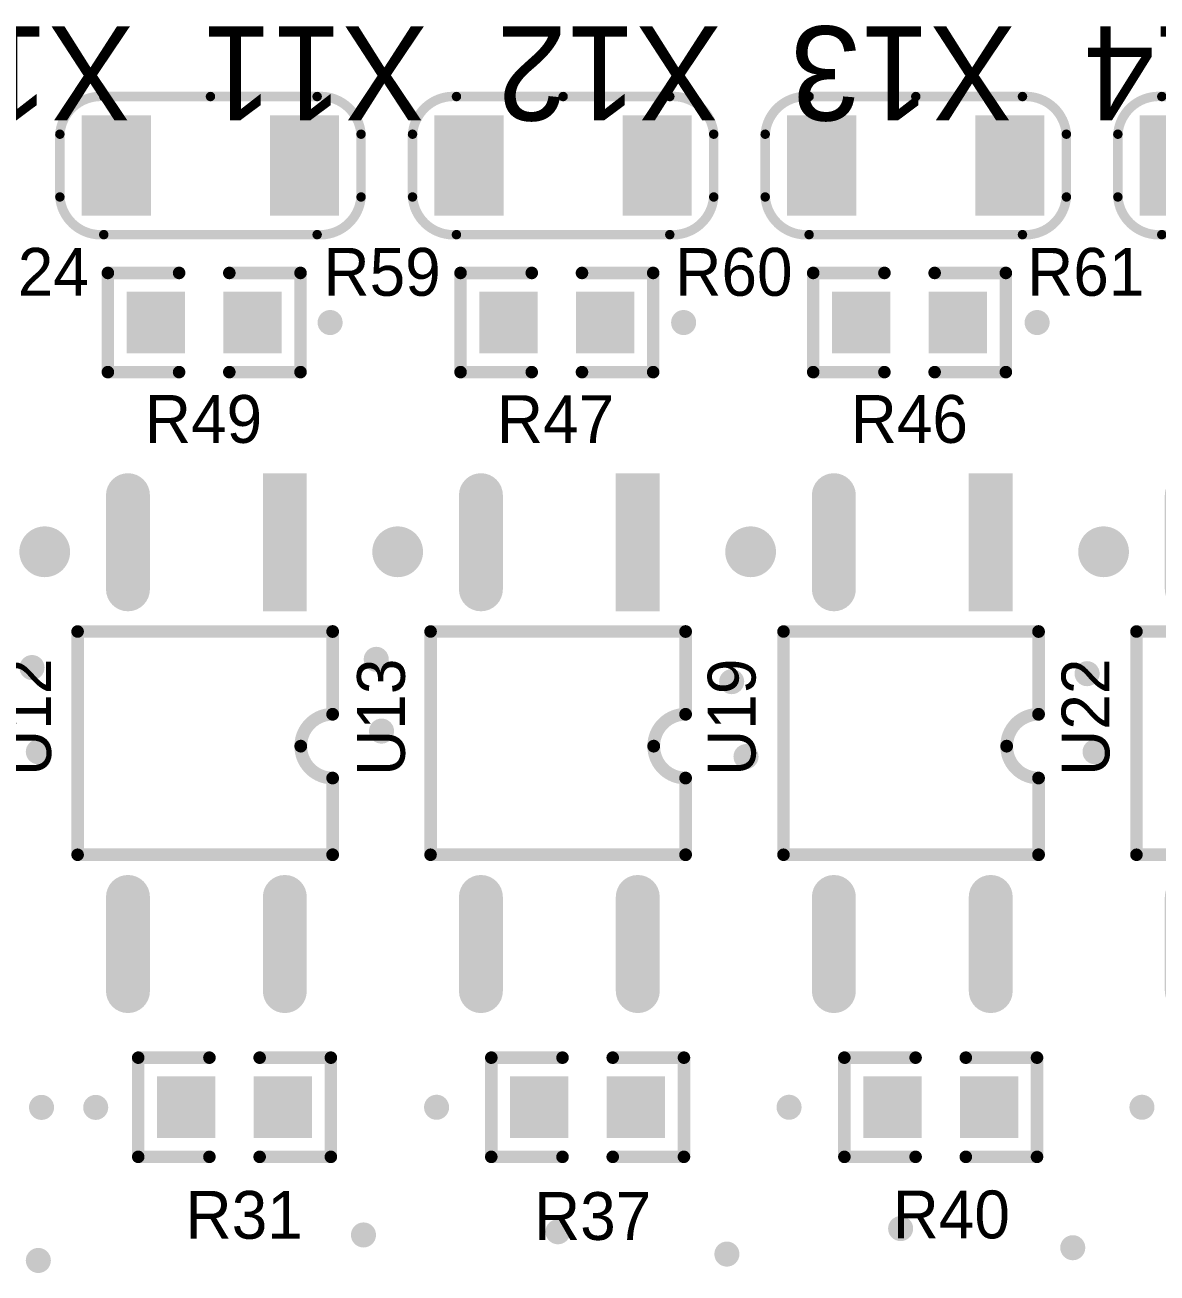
# Model space of a CAD drawing. Header units: millimetres. Extents: x -0.01 to 7.72, y -0.26 to 4.6.
# Drawn here: x 2.067 to 2.777, y 3.104 to 3.887 of the extents above; entities that cross this region are included whole.
import ezdxf

# ---------------------------------------------------------------- set-up
doc = ezdxf.new("R2010")
doc.units = ezdxf.units.MM
doc.header["$MEASUREMENT"] = 0
for name, color, linetype in [('TopOverlay', 2, 'Continuous'), ('TopPaste', 8, 'Continuous'), ('ViaHoleLayer', 16, 'Continuous')]:
    doc.layers.add(name, color=color, linetype=linetype)

# ---------------------------------------------------------------- blocks, each defined once
blk = doc.blocks.new('LC_0603_R_132')
at = {"layer": 'TopPaste'}
for points in [[(-0.04862, 0.01929), (-0.01201, 0.01929), (-0.01201, -0.01929), (-0.04862, -0.01929)], [(0.01201, 0.01929), (0.04862, 0.01929), (0.04862, -0.01929), (0.01201, -0.01929)]]:
    blk.add_hatch(color=8, dxfattribs=at).paths.add_polyline_path(points)
at = {"layer": 'TopOverlay', "const_width": 0.00787}
for points in [[(-0.06043, -0.0311), (-0.06043, 0.0311)], [(-0.06043, 0.0311), (-0.01575, 0.0311)], [(0.01575, 0.0311), (0.06043, 0.0311)], [(0.06043, -0.0311), (0.06043, 0.0311)], [(-0.06043, -0.0311), (-0.01575, -0.0311)], [(0.01575, -0.0311), (0.06043, -0.0311)]]:
    blk.add_lwpolyline(points, dxfattribs=at)
at = {"layer": 'TopOverlay', "const_width": 0.00394}
for points in [[(-0.0624, 0.0311, 1), (-0.05846, 0.0311, 1)], [(-0.0624, 0.0311, 1), (-0.05846, 0.0311, 1)], [(-0.01772, 0.0311, 1), (-0.01378, 0.0311, 1)], [(0.01378, 0.0311, 1), (0.01772, 0.0311, 1)], [(0.05846, 0.0311, 1), (0.0624, 0.0311, 1)], [(0.05846, 0.0311, 1), (0.0624, 0.0311, 1)], [(-0.0624, -0.0311, 1), (-0.05846, -0.0311, 1)], [(-0.0624, -0.0311, 1), (-0.05846, -0.0311, 1)], [(-0.01772, -0.0311, 1), (-0.01378, -0.0311, 1)], [(0.01378, -0.0311, 1), (0.01772, -0.0311, 1)], [(0.05846, -0.0311, 1), (0.0624, -0.0311, 1)], [(0.05846, -0.0311, 1), (0.0624, -0.0311, 1)]]:
    blk.add_lwpolyline(points, format="xyb", close=True, dxfattribs=at)
blk = doc.blocks.new('LC_0603_R_138')
at = {"layer": 'TopPaste'}
for points in [[(-0.04862, 0.01929), (-0.01201, 0.01929), (-0.01201, -0.01929), (-0.04862, -0.01929)], [(0.01201, 0.01929), (0.04862, 0.01929), (0.04862, -0.01929), (0.01201, -0.01929)]]:
    blk.add_hatch(color=8, dxfattribs=at).paths.add_polyline_path(points)
at = {"layer": 'TopOverlay', "const_width": 0.00787}
for points in [[(-0.06043, -0.0311), (-0.06043, 0.0311)], [(-0.06043, 0.0311), (-0.01575, 0.0311)], [(0.01575, 0.0311), (0.06043, 0.0311)], [(0.06043, -0.0311), (0.06043, 0.0311)], [(-0.06043, -0.0311), (-0.01575, -0.0311)], [(0.01575, -0.0311), (0.06043, -0.0311)]]:
    blk.add_lwpolyline(points, dxfattribs=at)
at = {"layer": 'TopOverlay', "const_width": 0.00394}
for points in [[(-0.0624, 0.0311, 1), (-0.05846, 0.0311, 1)], [(-0.0624, 0.0311, 1), (-0.05846, 0.0311, 1)], [(-0.01772, 0.0311, 1), (-0.01378, 0.0311, 1)], [(0.01378, 0.0311, 1), (0.01772, 0.0311, 1)], [(0.05846, 0.0311, 1), (0.0624, 0.0311, 1)], [(0.05846, 0.0311, 1), (0.0624, 0.0311, 1)], [(-0.0624, -0.0311, 1), (-0.05846, -0.0311, 1)], [(-0.0624, -0.0311, 1), (-0.05846, -0.0311, 1)], [(-0.01772, -0.0311, 1), (-0.01378, -0.0311, 1)], [(0.01378, -0.0311, 1), (0.01772, -0.0311, 1)], [(0.05846, -0.0311, 1), (0.0624, -0.0311, 1)], [(0.05846, -0.0311, 1), (0.0624, -0.0311, 1)]]:
    blk.add_lwpolyline(points, format="xyb", close=True, dxfattribs=at)
blk = doc.blocks.new('LC_0603_R_141')
at = {"layer": 'TopPaste'}
for points in [[(-0.04862, 0.01929), (-0.01201, 0.01929), (-0.01201, -0.01929), (-0.04862, -0.01929)], [(0.01201, 0.01929), (0.04862, 0.01929), (0.04862, -0.01929), (0.01201, -0.01929)]]:
    blk.add_hatch(color=8, dxfattribs=at).paths.add_polyline_path(points)
at = {"layer": 'TopOverlay', "const_width": 0.00787}
for points in [[(-0.06043, -0.0311), (-0.06043, 0.0311)], [(-0.06043, 0.0311), (-0.01575, 0.0311)], [(0.01575, 0.0311), (0.06043, 0.0311)], [(0.06043, -0.0311), (0.06043, 0.0311)], [(-0.06043, -0.0311), (-0.01575, -0.0311)], [(0.01575, -0.0311), (0.06043, -0.0311)]]:
    blk.add_lwpolyline(points, dxfattribs=at)
at = {"layer": 'TopOverlay', "const_width": 0.00394}
for points in [[(-0.0624, 0.0311, 1), (-0.05846, 0.0311, 1)], [(-0.0624, 0.0311, 1), (-0.05846, 0.0311, 1)], [(-0.01772, 0.0311, 1), (-0.01378, 0.0311, 1)], [(0.01378, 0.0311, 1), (0.01772, 0.0311, 1)], [(0.05846, 0.0311, 1), (0.0624, 0.0311, 1)], [(0.05846, 0.0311, 1), (0.0624, 0.0311, 1)], [(-0.0624, -0.0311, 1), (-0.05846, -0.0311, 1)], [(-0.0624, -0.0311, 1), (-0.05846, -0.0311, 1)], [(-0.01772, -0.0311, 1), (-0.01378, -0.0311, 1)], [(0.01378, -0.0311, 1), (0.01772, -0.0311, 1)], [(0.05846, -0.0311, 1), (0.0624, -0.0311, 1)], [(0.05846, -0.0311, 1), (0.0624, -0.0311, 1)]]:
    blk.add_lwpolyline(points, format="xyb", close=True, dxfattribs=at)
blk = doc.blocks.new('LC_0603_R_147')
at = {"layer": 'TopPaste'}
for points in [[(-0.04862, 0.01929), (-0.01201, 0.01929), (-0.01201, -0.01929), (-0.04862, -0.01929)], [(0.01201, 0.01929), (0.04862, 0.01929), (0.04862, -0.01929), (0.01201, -0.01929)]]:
    blk.add_hatch(color=8, dxfattribs=at).paths.add_polyline_path(points)
at = {"layer": 'TopOverlay', "const_width": 0.00787}
for points in [[(-0.06043, -0.0311), (-0.06043, 0.0311)], [(-0.06043, 0.0311), (-0.01575, 0.0311)], [(0.01575, 0.0311), (0.06043, 0.0311)], [(0.06043, -0.0311), (0.06043, 0.0311)], [(-0.06043, -0.0311), (-0.01575, -0.0311)], [(0.01575, -0.0311), (0.06043, -0.0311)]]:
    blk.add_lwpolyline(points, dxfattribs=at)
at = {"layer": 'TopOverlay', "const_width": 0.00394}
for points in [[(-0.0624, 0.0311, 1), (-0.05846, 0.0311, 1)], [(-0.0624, 0.0311, 1), (-0.05846, 0.0311, 1)], [(-0.01772, 0.0311, 1), (-0.01378, 0.0311, 1)], [(0.01378, 0.0311, 1), (0.01772, 0.0311, 1)], [(0.05846, 0.0311, 1), (0.0624, 0.0311, 1)], [(0.05846, 0.0311, 1), (0.0624, 0.0311, 1)], [(-0.0624, -0.0311, 1), (-0.05846, -0.0311, 1)], [(-0.0624, -0.0311, 1), (-0.05846, -0.0311, 1)], [(-0.01772, -0.0311, 1), (-0.01378, -0.0311, 1)], [(0.01378, -0.0311, 1), (0.01772, -0.0311, 1)], [(0.05846, -0.0311, 1), (0.0624, -0.0311, 1)], [(0.05846, -0.0311, 1), (0.0624, -0.0311, 1)]]:
    blk.add_lwpolyline(points, format="xyb", close=True, dxfattribs=at)
blk = doc.blocks.new('LC_0603_R_148')
at = {"layer": 'TopPaste'}
for points in [[(-0.04862, 0.01929), (-0.01201, 0.01929), (-0.01201, -0.01929), (-0.04862, -0.01929)], [(0.01201, 0.01929), (0.04862, 0.01929), (0.04862, -0.01929), (0.01201, -0.01929)]]:
    blk.add_hatch(color=8, dxfattribs=at).paths.add_polyline_path(points)
at = {"layer": 'TopOverlay', "const_width": 0.00787}
for points in [[(-0.06043, -0.0311), (-0.06043, 0.0311)], [(-0.06043, 0.0311), (-0.01575, 0.0311)], [(0.01575, 0.0311), (0.06043, 0.0311)], [(0.06043, -0.0311), (0.06043, 0.0311)], [(-0.06043, -0.0311), (-0.01575, -0.0311)], [(0.01575, -0.0311), (0.06043, -0.0311)]]:
    blk.add_lwpolyline(points, dxfattribs=at)
at = {"layer": 'TopOverlay', "const_width": 0.00394}
for points in [[(-0.0624, 0.0311, 1), (-0.05846, 0.0311, 1)], [(-0.0624, 0.0311, 1), (-0.05846, 0.0311, 1)], [(-0.01772, 0.0311, 1), (-0.01378, 0.0311, 1)], [(0.01378, 0.0311, 1), (0.01772, 0.0311, 1)], [(0.05846, 0.0311, 1), (0.0624, 0.0311, 1)], [(0.05846, 0.0311, 1), (0.0624, 0.0311, 1)], [(-0.0624, -0.0311, 1), (-0.05846, -0.0311, 1)], [(-0.0624, -0.0311, 1), (-0.05846, -0.0311, 1)], [(-0.01772, -0.0311, 1), (-0.01378, -0.0311, 1)], [(0.01378, -0.0311, 1), (0.01772, -0.0311, 1)], [(0.05846, -0.0311, 1), (0.0624, -0.0311, 1)], [(0.05846, -0.0311, 1), (0.0624, -0.0311, 1)]]:
    blk.add_lwpolyline(points, format="xyb", close=True, dxfattribs=at)
blk = doc.blocks.new('LC_0603_R_150')
at = {"layer": 'TopPaste'}
for points in [[(-0.04862, 0.01929), (-0.01201, 0.01929), (-0.01201, -0.01929), (-0.04862, -0.01929)], [(0.01201, 0.01929), (0.04862, 0.01929), (0.04862, -0.01929), (0.01201, -0.01929)]]:
    blk.add_hatch(color=8, dxfattribs=at).paths.add_polyline_path(points)
at = {"layer": 'TopOverlay', "const_width": 0.00787}
for points in [[(-0.06043, -0.0311), (-0.06043, 0.0311)], [(-0.06043, 0.0311), (-0.01575, 0.0311)], [(0.01575, 0.0311), (0.06043, 0.0311)], [(0.06043, -0.0311), (0.06043, 0.0311)], [(-0.06043, -0.0311), (-0.01575, -0.0311)], [(0.01575, -0.0311), (0.06043, -0.0311)]]:
    blk.add_lwpolyline(points, dxfattribs=at)
at = {"layer": 'TopOverlay', "const_width": 0.00394}
for points in [[(-0.0624, 0.0311, 1), (-0.05846, 0.0311, 1)], [(-0.0624, 0.0311, 1), (-0.05846, 0.0311, 1)], [(-0.01772, 0.0311, 1), (-0.01378, 0.0311, 1)], [(0.01378, 0.0311, 1), (0.01772, 0.0311, 1)], [(0.05846, 0.0311, 1), (0.0624, 0.0311, 1)], [(0.05846, 0.0311, 1), (0.0624, 0.0311, 1)], [(-0.0624, -0.0311, 1), (-0.05846, -0.0311, 1)], [(-0.0624, -0.0311, 1), (-0.05846, -0.0311, 1)], [(-0.01772, -0.0311, 1), (-0.01378, -0.0311, 1)], [(0.01378, -0.0311, 1), (0.01772, -0.0311, 1)], [(0.05846, -0.0311, 1), (0.0624, -0.0311, 1)], [(0.05846, -0.0311, 1), (0.0624, -0.0311, 1)]]:
    blk.add_lwpolyline(points, format="xyb", close=True, dxfattribs=at)
blk = doc.blocks.new('R1206_160')
at = {"layer": 'TopPaste'}
for points in [[(-0.08071, 0.0315), (-0.0374, 0.0315), (-0.0374, -0.03149), (-0.08071, -0.03149)], [(0.0374, 0.0315), (0.08071, 0.0315), (0.08071, -0.03149), (0.0374, -0.03149)]]:
    blk.add_hatch(color=8, dxfattribs=at).paths.add_polyline_path(points)
at = {"layer": 'TopOverlay', "const_width": 0.00591}
for points in [[(-0.09449, 0.01969, -0.414215), (-0.06693, 0.04331)], [(0.06693, 0.04331, -0.414215), (0.09449, 0.01969)], [(-0.06693, -0.04331, -0.414215), (-0.09449, -0.01968)], [(0.09449, -0.01968, -0.414215), (0.06693, -0.04331)]]:
    blk.add_lwpolyline(points, format="xyb", dxfattribs=at)
for points in [[(-0.06693, 0.04331), (0, 0.04331)], [(-0.06693, 0.04331), (0.06693, 0.04331)], [(-0.09449, -0.01968), (-0.09449, 0.01969)], [(0.09449, -0.01968), (0.09449, 0.01969)], [(-0.06693, -0.04331), (0.06693, -0.04331)]]:
    blk.add_lwpolyline(points, dxfattribs=at)
at = {"layer": 'TopOverlay', "const_width": 0.00295}
for points in [[(-0.06841, 0.04331, 1), (-0.06545, 0.04331, 1)], [(-0.06841, 0.04331, 1), (-0.06545, 0.04331, 1)], [(-0.06841, 0.04331, 1), (-0.06545, 0.04331, 1)], [(-0.00148, 0.04331, 1), (0.00147, 0.04331, 1)], [(0.06545, 0.04331, 1), (0.0684, 0.04331, 1)], [(0.06545, 0.04331, 1), (0.06841, 0.04331, 1)], [(-0.09597, 0.01969, 1), (-0.09301, 0.01969, 1)], [(-0.09596, 0.01969, 1), (-0.09301, 0.01969, 1)], [(0.09301, 0.01969, 1), (0.09596, 0.01969, 1)], [(0.09301, 0.01969, 1), (0.09596, 0.01969, 1)], [(-0.09597, -0.01968, 1), (-0.09301, -0.01968, 1)], [(-0.09596, -0.01968, 1), (-0.09301, -0.01968, 1)], [(0.09301, -0.01968, 1), (0.09596, -0.01968, 1)], [(0.09301, -0.01968, 1), (0.09596, -0.01968, 1)], [(-0.06841, -0.04331, 1), (-0.06545, -0.04331, 1)], [(-0.06841, -0.04331, 1), (-0.06545, -0.04331, 1)], [(0.06545, -0.04331, 1), (0.0684, -0.04331, 1)], [(0.06545, -0.04331, 1), (0.06841, -0.04331, 1)]]:
    blk.add_lwpolyline(points, format="xyb", close=True, dxfattribs=at)
blk = doc.blocks.new('R1206_161')
at = {"layer": 'TopPaste'}
for points in [[(-0.08071, 0.0315), (-0.0374, 0.0315), (-0.0374, -0.03149), (-0.08071, -0.03149)], [(0.0374, 0.0315), (0.08071, 0.0315), (0.08071, -0.03149), (0.0374, -0.03149)]]:
    blk.add_hatch(color=8, dxfattribs=at).paths.add_polyline_path(points)
at = {"layer": 'TopOverlay', "const_width": 0.00591}
for points in [[(-0.09449, 0.01969, -0.414215), (-0.06693, 0.04331)], [(0.06693, 0.04331, -0.414215), (0.09449, 0.01969)], [(-0.06693, -0.04331, -0.414215), (-0.09449, -0.01968)], [(0.09449, -0.01968, -0.414215), (0.06693, -0.04331)]]:
    blk.add_lwpolyline(points, format="xyb", dxfattribs=at)
for points in [[(-0.06693, 0.04331), (0, 0.04331)], [(-0.06693, 0.04331), (0.06693, 0.04331)], [(-0.09449, -0.01968), (-0.09449, 0.01969)], [(0.09449, -0.01968), (0.09449, 0.01969)], [(-0.06693, -0.04331), (0.06693, -0.04331)]]:
    blk.add_lwpolyline(points, dxfattribs=at)
at = {"layer": 'TopOverlay', "const_width": 0.00295}
for points in [[(-0.06841, 0.04331, 1), (-0.06545, 0.04331, 1)], [(-0.06841, 0.04331, 1), (-0.06545, 0.04331, 1)], [(-0.06841, 0.04331, 1), (-0.06545, 0.04331, 1)], [(-0.00148, 0.04331, 1), (0.00147, 0.04331, 1)], [(0.06545, 0.04331, 1), (0.0684, 0.04331, 1)], [(0.06545, 0.04331, 1), (0.06841, 0.04331, 1)], [(-0.09597, 0.01969, 1), (-0.09301, 0.01969, 1)], [(-0.09596, 0.01969, 1), (-0.09301, 0.01969, 1)], [(0.09301, 0.01969, 1), (0.09596, 0.01969, 1)], [(0.09301, 0.01969, 1), (0.09596, 0.01969, 1)], [(-0.09597, -0.01968, 1), (-0.09301, -0.01968, 1)], [(-0.09596, -0.01968, 1), (-0.09301, -0.01968, 1)], [(0.09301, -0.01968, 1), (0.09596, -0.01968, 1)], [(0.09301, -0.01968, 1), (0.09596, -0.01968, 1)], [(-0.06841, -0.04331, 1), (-0.06545, -0.04331, 1)], [(-0.06841, -0.04331, 1), (-0.06545, -0.04331, 1)], [(0.06545, -0.04331, 1), (0.0684, -0.04331, 1)], [(0.06545, -0.04331, 1), (0.06841, -0.04331, 1)]]:
    blk.add_lwpolyline(points, format="xyb", close=True, dxfattribs=at)
blk = doc.blocks.new('R1206_162')
at = {"layer": 'TopPaste'}
for points in [[(-0.08071, 0.0315), (-0.0374, 0.0315), (-0.0374, -0.03149), (-0.08071, -0.03149)], [(0.0374, 0.0315), (0.08071, 0.0315), (0.08071, -0.03149), (0.0374, -0.03149)]]:
    blk.add_hatch(color=8, dxfattribs=at).paths.add_polyline_path(points)
at = {"layer": 'TopOverlay', "const_width": 0.00591}
for points in [[(-0.09449, 0.01969, -0.414215), (-0.06693, 0.04331)], [(0.06693, 0.04331, -0.414215), (0.09449, 0.01969)], [(-0.06693, -0.04331, -0.414215), (-0.09449, -0.01968)], [(0.09449, -0.01968, -0.414215), (0.06693, -0.04331)]]:
    blk.add_lwpolyline(points, format="xyb", dxfattribs=at)
for points in [[(-0.06693, 0.04331), (0, 0.04331)], [(-0.06693, 0.04331), (0.06693, 0.04331)], [(-0.09449, -0.01968), (-0.09449, 0.01969)], [(0.09449, -0.01968), (0.09449, 0.01969)], [(-0.06693, -0.04331), (0.06693, -0.04331)]]:
    blk.add_lwpolyline(points, dxfattribs=at)
at = {"layer": 'TopOverlay', "const_width": 0.00295}
for points in [[(-0.06841, 0.04331, 1), (-0.06545, 0.04331, 1)], [(-0.06841, 0.04331, 1), (-0.06545, 0.04331, 1)], [(-0.06841, 0.04331, 1), (-0.06545, 0.04331, 1)], [(-0.00148, 0.04331, 1), (0.00147, 0.04331, 1)], [(0.06545, 0.04331, 1), (0.0684, 0.04331, 1)], [(0.06545, 0.04331, 1), (0.06841, 0.04331, 1)], [(-0.09597, 0.01969, 1), (-0.09301, 0.01969, 1)], [(-0.09596, 0.01969, 1), (-0.09301, 0.01969, 1)], [(0.09301, 0.01969, 1), (0.09596, 0.01969, 1)], [(0.09301, 0.01969, 1), (0.09596, 0.01969, 1)], [(-0.09597, -0.01968, 1), (-0.09301, -0.01968, 1)], [(-0.09596, -0.01968, 1), (-0.09301, -0.01968, 1)], [(0.09301, -0.01968, 1), (0.09596, -0.01968, 1)], [(0.09301, -0.01968, 1), (0.09596, -0.01968, 1)], [(-0.06841, -0.04331, 1), (-0.06545, -0.04331, 1)], [(-0.06841, -0.04331, 1), (-0.06545, -0.04331, 1)], [(0.06545, -0.04331, 1), (0.0684, -0.04331, 1)], [(0.06545, -0.04331, 1), (0.06841, -0.04331, 1)]]:
    blk.add_lwpolyline(points, format="xyb", close=True, dxfattribs=at)
blk = doc.blocks.new('R1206_163')
at = {"layer": 'TopPaste'}
for points in [[(-0.08071, 0.0315), (-0.0374, 0.0315), (-0.0374, -0.03149), (-0.08071, -0.03149)], [(0.0374, 0.0315), (0.08071, 0.0315), (0.08071, -0.03149), (0.0374, -0.03149)]]:
    blk.add_hatch(color=8, dxfattribs=at).paths.add_polyline_path(points)
at = {"layer": 'TopOverlay', "const_width": 0.00591}
for points in [[(-0.09449, 0.01969, -0.414215), (-0.06693, 0.04331)], [(0.06693, 0.04331, -0.414215), (0.09449, 0.01969)], [(-0.06693, -0.04331, -0.414215), (-0.09449, -0.01968)], [(0.09449, -0.01968, -0.414215), (0.06693, -0.04331)]]:
    blk.add_lwpolyline(points, format="xyb", dxfattribs=at)
for points in [[(-0.06693, 0.04331), (0, 0.04331)], [(-0.06693, 0.04331), (0.06693, 0.04331)], [(-0.09449, -0.01968), (-0.09449, 0.01969)], [(0.09449, -0.01968), (0.09449, 0.01969)], [(-0.06693, -0.04331), (0.06693, -0.04331)]]:
    blk.add_lwpolyline(points, dxfattribs=at)
at = {"layer": 'TopOverlay', "const_width": 0.00295}
for points in [[(-0.06841, 0.04331, 1), (-0.06545, 0.04331, 1)], [(-0.06841, 0.04331, 1), (-0.06545, 0.04331, 1)], [(-0.06841, 0.04331, 1), (-0.06545, 0.04331, 1)], [(-0.00148, 0.04331, 1), (0.00147, 0.04331, 1)], [(0.06545, 0.04331, 1), (0.0684, 0.04331, 1)], [(0.06545, 0.04331, 1), (0.06841, 0.04331, 1)], [(-0.09597, 0.01969, 1), (-0.09301, 0.01969, 1)], [(-0.09596, 0.01969, 1), (-0.09301, 0.01969, 1)], [(0.09301, 0.01969, 1), (0.09596, 0.01969, 1)], [(0.09301, 0.01969, 1), (0.09596, 0.01969, 1)], [(-0.09597, -0.01968, 1), (-0.09301, -0.01968, 1)], [(-0.09596, -0.01968, 1), (-0.09301, -0.01968, 1)], [(0.09301, -0.01968, 1), (0.09596, -0.01968, 1)], [(0.09301, -0.01968, 1), (0.09596, -0.01968, 1)], [(-0.06841, -0.04331, 1), (-0.06545, -0.04331, 1)], [(-0.06841, -0.04331, 1), (-0.06545, -0.04331, 1)], [(0.06545, -0.04331, 1), (0.0684, -0.04331, 1)], [(0.06545, -0.04331, 1), (0.06841, -0.04331, 1)]]:
    blk.add_lwpolyline(points, format="xyb", close=True, dxfattribs=at)
blk = doc.blocks.new('SOP4_M_264')
at = {"layer": 'TopPaste'}
blk.add_hatch(color=8, dxfattribs=at).paths.add_polyline_path([(-0.16929, 0.03543), (-0.16929, 0.06299), (-0.08268, 0.06299), (-0.08268, 0.03543)])
h = blk.add_hatch(color=8, dxfattribs=at)
edge = h.paths.add_edge_path()
edge.add_arc((0.15551, 0.04921), 0.01378, 270, 450)
edge.add_line((0.15551, 0.06299), (0.09646, 0.06299))
edge.add_arc((0.09646, 0.04921), 0.01378, 90, 270)
edge.add_line((0.09646, 0.03543), (0.15551, 0.03543))
h = blk.add_hatch(color=8, dxfattribs=at)
edge = h.paths.add_edge_path()
edge.add_arc((-0.09646, -0.04921), 0.01378, 270, 450)
edge.add_line((-0.09646, -0.03543), (-0.15551, -0.03543))
edge.add_arc((-0.15551, -0.04921), 0.01378, 90, 270)
edge.add_line((-0.15551, -0.06299), (-0.09646, -0.06299))
h = blk.add_hatch(color=8, dxfattribs=at)
edge = h.paths.add_edge_path()
edge.add_arc((0.15551, -0.04921), 0.01378, 270, 450)
edge.add_line((0.15551, -0.03543), (0.09646, -0.03543))
edge.add_arc((0.09646, -0.04921), 0.01378, 90, 270)
edge.add_line((0.09646, -0.06299), (0.15551, -0.06299))
at = {"layer": 'TopOverlay'}
for points, const_width in [([(-0.11392, 0.12, 1), (-0.12608, 0.12, 1)], 0.01969), ([(-0.131, 0.12, 1), (-0.12116, 0.12, 1)], 0.00984), ([(-0.11884, 0.12, 1), (-0.109, 0.12, 1)], 0.00984), ([(-0.072, 0.07921, 1), (-0.068, 0.07921, 1)], 0.004), ([(-0.07197, 0.07921, 1), (-0.06803, 0.07921, 1)], 0.00394), ([(-0.02011, 0.07921, 1), (-0.01611, 0.07921, 1)], 0.004), ([(-0.02011, 0.07921, 1), (-0.01611, 0.07921, 1)], 0.004), ([(0.01989, 0.07921, 1), (0.02389, 0.07921, 1)], 0.004), ([(0.01989, 0.07921, 1), (0.02389, 0.07921, 1)], 0.004), ([(0.068, 0.07921, 1), (0.072, 0.07921, 1)], 0.004), ([(0.06803, 0.07921, 1), (0.07197, 0.07921, 1)], 0.00394), ([(-0.00011, 0.05921, 1), (0.00389, 0.05921, 1)], 0.004), ([(-0.00011, 0.05921, 1), (0.00389, 0.05921, 1)], 0.004), ([(-0.07197, -0.08079, 1), (-0.06803, -0.08079, 1)], 0.00394), ([(-0.07197, -0.08079, 1), (-0.06803, -0.08079, 1)], 0.00394), ([(0.06803, -0.08079, 1), (0.07197, -0.08079, 1)], 0.00394), ([(0.06803, -0.08079, 1), (0.07197, -0.08079, 1)], 0.00394)]:
    blk.add_lwpolyline(points, format="xyb", close=True, dxfattribs=dict(at, const_width=const_width))
for points, const_width in [([(-0.01811, 0.07921), (-0.07, 0.07921)], 0.008), ([(-0.07, -0.08079), (-0.07, 0.07921)], 0.00787), ([(0.07, 0.07921), (0.02189, 0.07921)], 0.008), ([(0.07, -0.08079), (0.07, 0.07921)], 0.00787), ([(0.07, -0.08079), (-0.07, -0.08079)], 0.00787)]:
    blk.add_lwpolyline(points, dxfattribs=dict(at, const_width=const_width))
at = {"layer": 'TopOverlay', "const_width": 0.008}
for points in [[(0.00189, 0.05921, -0.414214), (-0.01811, 0.07921)], [(0.02189, 0.07921, -0.414214), (0.00189, 0.05921)]]:
    blk.add_lwpolyline(points, format="xyb", dxfattribs=at)
blk = doc.blocks.new('SOP4_M_268')
at = {"layer": 'TopPaste'}
blk.add_hatch(color=8, dxfattribs=at).paths.add_polyline_path([(-0.16929, 0.03543), (-0.16929, 0.06299), (-0.08268, 0.06299), (-0.08268, 0.03543)])
h = blk.add_hatch(color=8, dxfattribs=at)
edge = h.paths.add_edge_path()
edge.add_arc((0.15551, 0.04921), 0.01378, 270, 450)
edge.add_line((0.15551, 0.06299), (0.09646, 0.06299))
edge.add_arc((0.09646, 0.04921), 0.01378, 90, 270)
edge.add_line((0.09646, 0.03543), (0.15551, 0.03543))
h = blk.add_hatch(color=8, dxfattribs=at)
edge = h.paths.add_edge_path()
edge.add_arc((-0.09646, -0.04921), 0.01378, 270, 450)
edge.add_line((-0.09646, -0.03543), (-0.15551, -0.03543))
edge.add_arc((-0.15551, -0.04921), 0.01378, 90, 270)
edge.add_line((-0.15551, -0.06299), (-0.09646, -0.06299))
h = blk.add_hatch(color=8, dxfattribs=at)
edge = h.paths.add_edge_path()
edge.add_arc((0.15551, -0.04921), 0.01378, 270, 450)
edge.add_line((0.15551, -0.03543), (0.09646, -0.03543))
edge.add_arc((0.09646, -0.04921), 0.01378, 90, 270)
edge.add_line((0.09646, -0.06299), (0.15551, -0.06299))
at = {"layer": 'TopOverlay'}
for points, const_width in [([(-0.11392, 0.12, 1), (-0.12608, 0.12, 1)], 0.01969), ([(-0.131, 0.12, 1), (-0.12116, 0.12, 1)], 0.00984), ([(-0.11884, 0.12, 1), (-0.109, 0.12, 1)], 0.00984), ([(-0.072, 0.07921, 1), (-0.068, 0.07921, 1)], 0.004), ([(-0.07197, 0.07921, 1), (-0.06803, 0.07921, 1)], 0.00394), ([(-0.02011, 0.07921, 1), (-0.01611, 0.07921, 1)], 0.004), ([(-0.02011, 0.07921, 1), (-0.01611, 0.07921, 1)], 0.004), ([(0.01989, 0.07921, 1), (0.02389, 0.07921, 1)], 0.004), ([(0.01989, 0.07921, 1), (0.02389, 0.07921, 1)], 0.004), ([(0.068, 0.07921, 1), (0.072, 0.07921, 1)], 0.004), ([(0.06803, 0.07921, 1), (0.07197, 0.07921, 1)], 0.00394), ([(-0.00011, 0.05921, 1), (0.00389, 0.05921, 1)], 0.004), ([(-0.00011, 0.05921, 1), (0.00389, 0.05921, 1)], 0.004), ([(-0.07197, -0.08079, 1), (-0.06803, -0.08079, 1)], 0.00394), ([(-0.07197, -0.08079, 1), (-0.06803, -0.08079, 1)], 0.00394), ([(0.06803, -0.08079, 1), (0.07197, -0.08079, 1)], 0.00394), ([(0.06803, -0.08079, 1), (0.07197, -0.08079, 1)], 0.00394)]:
    blk.add_lwpolyline(points, format="xyb", close=True, dxfattribs=dict(at, const_width=const_width))
for points, const_width in [([(-0.01811, 0.07921), (-0.07, 0.07921)], 0.008), ([(-0.07, -0.08079), (-0.07, 0.07921)], 0.00787), ([(0.07, 0.07921), (0.02189, 0.07921)], 0.008), ([(0.07, -0.08079), (0.07, 0.07921)], 0.00787), ([(0.07, -0.08079), (-0.07, -0.08079)], 0.00787)]:
    blk.add_lwpolyline(points, dxfattribs=dict(at, const_width=const_width))
at = {"layer": 'TopOverlay', "const_width": 0.008}
for points in [[(0.00189, 0.05921, -0.414214), (-0.01811, 0.07921)], [(0.02189, 0.07921, -0.414214), (0.00189, 0.05921)]]:
    blk.add_lwpolyline(points, format="xyb", dxfattribs=at)
blk = doc.blocks.new('SOP4_M_269')
at = {"layer": 'TopPaste'}
blk.add_hatch(color=8, dxfattribs=at).paths.add_polyline_path([(-0.16929, 0.03543), (-0.16929, 0.06299), (-0.08268, 0.06299), (-0.08268, 0.03543)])
h = blk.add_hatch(color=8, dxfattribs=at)
edge = h.paths.add_edge_path()
edge.add_arc((0.15551, 0.04921), 0.01378, 270, 450)
edge.add_line((0.15551, 0.06299), (0.09646, 0.06299))
edge.add_arc((0.09646, 0.04921), 0.01378, 90, 270)
edge.add_line((0.09646, 0.03543), (0.15551, 0.03543))
h = blk.add_hatch(color=8, dxfattribs=at)
edge = h.paths.add_edge_path()
edge.add_arc((-0.09646, -0.04921), 0.01378, 270, 450)
edge.add_line((-0.09646, -0.03543), (-0.15551, -0.03543))
edge.add_arc((-0.15551, -0.04921), 0.01378, 90, 270)
edge.add_line((-0.15551, -0.06299), (-0.09646, -0.06299))
h = blk.add_hatch(color=8, dxfattribs=at)
edge = h.paths.add_edge_path()
edge.add_arc((0.15551, -0.04921), 0.01378, 270, 450)
edge.add_line((0.15551, -0.03543), (0.09646, -0.03543))
edge.add_arc((0.09646, -0.04921), 0.01378, 90, 270)
edge.add_line((0.09646, -0.06299), (0.15551, -0.06299))
at = {"layer": 'TopOverlay'}
for points, const_width in [([(-0.11392, 0.12, 1), (-0.12608, 0.12, 1)], 0.01969), ([(-0.131, 0.12, 1), (-0.12116, 0.12, 1)], 0.00984), ([(-0.11884, 0.12, 1), (-0.109, 0.12, 1)], 0.00984), ([(-0.072, 0.07921, 1), (-0.068, 0.07921, 1)], 0.004), ([(-0.07197, 0.07921, 1), (-0.06803, 0.07921, 1)], 0.00394), ([(-0.02011, 0.07921, 1), (-0.01611, 0.07921, 1)], 0.004), ([(-0.02011, 0.07921, 1), (-0.01611, 0.07921, 1)], 0.004), ([(0.01989, 0.07921, 1), (0.02389, 0.07921, 1)], 0.004), ([(0.01989, 0.07921, 1), (0.02389, 0.07921, 1)], 0.004), ([(0.068, 0.07921, 1), (0.072, 0.07921, 1)], 0.004), ([(0.06803, 0.07921, 1), (0.07197, 0.07921, 1)], 0.00394), ([(-0.00011, 0.05921, 1), (0.00389, 0.05921, 1)], 0.004), ([(-0.00011, 0.05921, 1), (0.00389, 0.05921, 1)], 0.004), ([(-0.07197, -0.08079, 1), (-0.06803, -0.08079, 1)], 0.00394), ([(-0.07197, -0.08079, 1), (-0.06803, -0.08079, 1)], 0.00394), ([(0.06803, -0.08079, 1), (0.07197, -0.08079, 1)], 0.00394), ([(0.06803, -0.08079, 1), (0.07197, -0.08079, 1)], 0.00394)]:
    blk.add_lwpolyline(points, format="xyb", close=True, dxfattribs=dict(at, const_width=const_width))
for points, const_width in [([(-0.01811, 0.07921), (-0.07, 0.07921)], 0.008), ([(-0.07, -0.08079), (-0.07, 0.07921)], 0.00787), ([(0.07, 0.07921), (0.02189, 0.07921)], 0.008), ([(0.07, -0.08079), (0.07, 0.07921)], 0.00787), ([(0.07, -0.08079), (-0.07, -0.08079)], 0.00787)]:
    blk.add_lwpolyline(points, dxfattribs=dict(at, const_width=const_width))
at = {"layer": 'TopOverlay', "const_width": 0.008}
for points in [[(0.00189, 0.05921, -0.414214), (-0.01811, 0.07921)], [(0.02189, 0.07921, -0.414214), (0.00189, 0.05921)]]:
    blk.add_lwpolyline(points, format="xyb", dxfattribs=at)
blk = doc.blocks.new('SOP4_M_275')
at = {"layer": 'TopPaste'}
blk.add_hatch(color=8, dxfattribs=at).paths.add_polyline_path([(-0.16929, 0.03543), (-0.16929, 0.06299), (-0.08268, 0.06299), (-0.08268, 0.03543)])
h = blk.add_hatch(color=8, dxfattribs=at)
edge = h.paths.add_edge_path()
edge.add_arc((0.15551, 0.04921), 0.01378, 270, 450)
edge.add_line((0.15551, 0.06299), (0.09646, 0.06299))
edge.add_arc((0.09646, 0.04921), 0.01378, 90, 270)
edge.add_line((0.09646, 0.03543), (0.15551, 0.03543))
h = blk.add_hatch(color=8, dxfattribs=at)
edge = h.paths.add_edge_path()
edge.add_arc((-0.09646, -0.04921), 0.01378, 270, 450)
edge.add_line((-0.09646, -0.03543), (-0.15551, -0.03543))
edge.add_arc((-0.15551, -0.04921), 0.01378, 90, 270)
edge.add_line((-0.15551, -0.06299), (-0.09646, -0.06299))
h = blk.add_hatch(color=8, dxfattribs=at)
edge = h.paths.add_edge_path()
edge.add_arc((0.15551, -0.04921), 0.01378, 270, 450)
edge.add_line((0.15551, -0.03543), (0.09646, -0.03543))
edge.add_arc((0.09646, -0.04921), 0.01378, 90, 270)
edge.add_line((0.09646, -0.06299), (0.15551, -0.06299))
at = {"layer": 'TopOverlay'}
for points, const_width in [([(-0.11392, 0.12, 1), (-0.12608, 0.12, 1)], 0.01969), ([(-0.131, 0.12, 1), (-0.12116, 0.12, 1)], 0.00984), ([(-0.11884, 0.12, 1), (-0.109, 0.12, 1)], 0.00984), ([(-0.072, 0.07921, 1), (-0.068, 0.07921, 1)], 0.004), ([(-0.07197, 0.07921, 1), (-0.06803, 0.07921, 1)], 0.00394), ([(-0.02011, 0.07921, 1), (-0.01611, 0.07921, 1)], 0.004), ([(-0.02011, 0.07921, 1), (-0.01611, 0.07921, 1)], 0.004), ([(0.01989, 0.07921, 1), (0.02389, 0.07921, 1)], 0.004), ([(0.01989, 0.07921, 1), (0.02389, 0.07921, 1)], 0.004), ([(0.068, 0.07921, 1), (0.072, 0.07921, 1)], 0.004), ([(0.06803, 0.07921, 1), (0.07197, 0.07921, 1)], 0.00394), ([(-0.00011, 0.05921, 1), (0.00389, 0.05921, 1)], 0.004), ([(-0.00011, 0.05921, 1), (0.00389, 0.05921, 1)], 0.004), ([(-0.07197, -0.08079, 1), (-0.06803, -0.08079, 1)], 0.00394), ([(-0.07197, -0.08079, 1), (-0.06803, -0.08079, 1)], 0.00394), ([(0.06803, -0.08079, 1), (0.07197, -0.08079, 1)], 0.00394), ([(0.06803, -0.08079, 1), (0.07197, -0.08079, 1)], 0.00394)]:
    blk.add_lwpolyline(points, format="xyb", close=True, dxfattribs=dict(at, const_width=const_width))
for points, const_width in [([(-0.01811, 0.07921), (-0.07, 0.07921)], 0.008), ([(-0.07, -0.08079), (-0.07, 0.07921)], 0.00787), ([(0.07, 0.07921), (0.02189, 0.07921)], 0.008), ([(0.07, -0.08079), (0.07, 0.07921)], 0.00787), ([(0.07, -0.08079), (-0.07, -0.08079)], 0.00787)]:
    blk.add_lwpolyline(points, dxfattribs=dict(at, const_width=const_width))
at = {"layer": 'TopOverlay', "const_width": 0.008}
for points in [[(0.00189, 0.05921, -0.414214), (-0.01811, 0.07921)], [(0.02189, 0.07921, -0.414214), (0.00189, 0.05921)]]:
    blk.add_lwpolyline(points, format="xyb", dxfattribs=at)
blk = doc.blocks.new('SOP4_M_278')
at = {"layer": 'TopPaste'}
blk.add_hatch(color=8, dxfattribs=at).paths.add_polyline_path([(-0.16929, 0.03543), (-0.16929, 0.06299), (-0.08268, 0.06299), (-0.08268, 0.03543)])
h = blk.add_hatch(color=8, dxfattribs=at)
edge = h.paths.add_edge_path()
edge.add_arc((0.15551, 0.04921), 0.01378, 270, 450)
edge.add_line((0.15551, 0.06299), (0.09646, 0.06299))
edge.add_arc((0.09646, 0.04921), 0.01378, 90, 270)
edge.add_line((0.09646, 0.03543), (0.15551, 0.03543))
h = blk.add_hatch(color=8, dxfattribs=at)
edge = h.paths.add_edge_path()
edge.add_arc((-0.09646, -0.04921), 0.01378, 270, 450)
edge.add_line((-0.09646, -0.03543), (-0.15551, -0.03543))
edge.add_arc((-0.15551, -0.04921), 0.01378, 90, 270)
edge.add_line((-0.15551, -0.06299), (-0.09646, -0.06299))
h = blk.add_hatch(color=8, dxfattribs=at)
edge = h.paths.add_edge_path()
edge.add_arc((0.15551, -0.04921), 0.01378, 270, 450)
edge.add_line((0.15551, -0.03543), (0.09646, -0.03543))
edge.add_arc((0.09646, -0.04921), 0.01378, 90, 270)
edge.add_line((0.09646, -0.06299), (0.15551, -0.06299))
at = {"layer": 'TopOverlay'}
for points, const_width in [([(-0.11392, 0.12, 1), (-0.12608, 0.12, 1)], 0.01969), ([(-0.131, 0.12, 1), (-0.12116, 0.12, 1)], 0.00984), ([(-0.11884, 0.12, 1), (-0.109, 0.12, 1)], 0.00984), ([(-0.072, 0.07921, 1), (-0.068, 0.07921, 1)], 0.004), ([(-0.07197, 0.07921, 1), (-0.06803, 0.07921, 1)], 0.00394), ([(-0.02011, 0.07921, 1), (-0.01611, 0.07921, 1)], 0.004), ([(-0.02011, 0.07921, 1), (-0.01611, 0.07921, 1)], 0.004), ([(0.01989, 0.07921, 1), (0.02389, 0.07921, 1)], 0.004), ([(0.01989, 0.07921, 1), (0.02389, 0.07921, 1)], 0.004), ([(0.068, 0.07921, 1), (0.072, 0.07921, 1)], 0.004), ([(0.06803, 0.07921, 1), (0.07197, 0.07921, 1)], 0.00394), ([(-0.00011, 0.05921, 1), (0.00389, 0.05921, 1)], 0.004), ([(-0.00011, 0.05921, 1), (0.00389, 0.05921, 1)], 0.004), ([(-0.07197, -0.08079, 1), (-0.06803, -0.08079, 1)], 0.00394), ([(-0.07197, -0.08079, 1), (-0.06803, -0.08079, 1)], 0.00394), ([(0.06803, -0.08079, 1), (0.07197, -0.08079, 1)], 0.00394), ([(0.06803, -0.08079, 1), (0.07197, -0.08079, 1)], 0.00394)]:
    blk.add_lwpolyline(points, format="xyb", close=True, dxfattribs=dict(at, const_width=const_width))
for points, const_width in [([(-0.01811, 0.07921), (-0.07, 0.07921)], 0.008), ([(-0.07, -0.08079), (-0.07, 0.07921)], 0.00787), ([(0.07, 0.07921), (0.02189, 0.07921)], 0.008), ([(0.07, -0.08079), (0.07, 0.07921)], 0.00787), ([(0.07, -0.08079), (-0.07, -0.08079)], 0.00787)]:
    blk.add_lwpolyline(points, dxfattribs=dict(at, const_width=const_width))
at = {"layer": 'TopOverlay', "const_width": 0.008}
for points in [[(0.00189, 0.05921, -0.414214), (-0.01811, 0.07921)], [(0.02189, 0.07921, -0.414214), (0.00189, 0.05921)]]:
    blk.add_lwpolyline(points, format="xyb", dxfattribs=at)

msp = doc.modelspace()

# ---------------------------------------------------------------- hatches: boundary and pattern name
at = {"layer": 'ViaHoleLayer'}
h = msp.add_hatch(color=16, dxfattribs=at)
edge = h.paths.add_edge_path()
edge.add_arc((2.25809, 3.70035), 0.00787, 0, 360)
h = msp.add_hatch(color=16, dxfattribs=at)
edge = h.paths.add_edge_path()
edge.add_arc((2.47987, 3.70035), 0.00787, 0, 360)
h = msp.add_hatch(color=16, dxfattribs=at)
edge = h.paths.add_edge_path()
edge.add_arc((2.70166, 3.70035), 0.00787, 0, 360)
h = msp.add_hatch(color=16, dxfattribs=at)
edge = h.paths.add_edge_path()
edge.add_arc((2.07105, 3.48398), 0.00787, 0, 360)
h = msp.add_hatch(color=16, dxfattribs=at)
edge = h.paths.add_edge_path()
edge.add_arc((2.28702, 3.48913), 0.00787, 0, 360)
h = msp.add_hatch(color=16, dxfattribs=at)
edge = h.paths.add_edge_path()
edge.add_arc((2.73302, 3.48013), 0.00787, 0, 360)
h = msp.add_hatch(color=16, dxfattribs=at)
edge = h.paths.add_edge_path()
edge.add_arc((2.51002, 3.47513), 0.00787, 0, 360)
h = msp.add_hatch(color=16, dxfattribs=at)
edge = h.paths.add_edge_path()
edge.add_arc((2.29034, 3.44411), 0.00787, 0, 360)
h = msp.add_hatch(color=16, dxfattribs=at)
edge = h.paths.add_edge_path()
edge.add_arc((2.07502, 3.43113), 0.00787, 0, 360)
h = msp.add_hatch(color=16, dxfattribs=at)
edge = h.paths.add_edge_path()
edge.add_arc((2.73802, 3.43113), 0.00787, 0, 360)
h = msp.add_hatch(color=16, dxfattribs=at)
edge = h.paths.add_edge_path()
edge.add_arc((2.51902, 3.42813), 0.00787, 0, 360)
h = msp.add_hatch(color=16, dxfattribs=at)
edge = h.paths.add_edge_path()
edge.add_arc((2.07702, 3.20813), 0.00787, 0, 360)
h = msp.add_hatch(color=16, dxfattribs=at)
edge = h.paths.add_edge_path()
edge.add_arc((2.11102, 3.20813), 0.00787, 0, 360)
h = msp.add_hatch(color=16, dxfattribs=at)
edge = h.paths.add_edge_path()
edge.add_arc((2.32487, 3.20822), 0.00787, 0, 360)
h = msp.add_hatch(color=16, dxfattribs=at)
edge = h.paths.add_edge_path()
edge.add_arc((2.54602, 3.20822), 0.00787, 0, 360)
h = msp.add_hatch(color=16, dxfattribs=at)
edge = h.paths.add_edge_path()
edge.add_arc((2.76742, 3.20822), 0.00787, 0, 360)
h = msp.add_hatch(color=16, dxfattribs=at)
edge = h.paths.add_edge_path()
edge.add_arc((2.61602, 3.13213), 0.00787, 0, 360)
h = msp.add_hatch(color=16, dxfattribs=at)
edge = h.paths.add_edge_path()
edge.add_arc((2.27902, 3.12813), 0.00787, 0, 360)
h = msp.add_hatch(color=16, dxfattribs=at)
edge = h.paths.add_edge_path()
edge.add_arc((2.40102, 3.13013), 0.00787, 0, 360)
h = msp.add_hatch(color=16, dxfattribs=at)
edge = h.paths.add_edge_path()
edge.add_arc((2.50702, 3.11613), 0.00787, 0, 360)
h = msp.add_hatch(color=16, dxfattribs=at)
edge = h.paths.add_edge_path()
edge.add_arc((2.72402, 3.12013), 0.00787, 0, 360)
h = msp.add_hatch(color=16, dxfattribs=at)
edge = h.paths.add_edge_path()
edge.add_arc((2.07502, 3.11213), 0.00787, 0, 360)

# ---------------------------------------------------------------- block references
for name, p, rotation in [('R1206_160', (2.18302, 3.79877), 360), ('R1206_161', (2.40428, 3.79877), 360), ('R1206_162', (2.62554, 3.79877), 360), ('R1206_163', (2.8468, 3.79877), 360), ('LC_0603_R_150', (2.17909, 3.70035), 360), ('LC_0603_R_148', (2.40035, 3.70035), 360), ('LC_0603_R_147', (2.62161, 3.70035), 360), ('SOP4_M_264', (1.95903, 3.43657), 270), ('SOP4_M_268', (2.18046, 3.43657), 270), ('SOP4_M_269', (2.4019, 3.43657), 270), ('SOP4_M_275', (2.62334, 3.43657), 270), ('SOP4_M_278', (2.84477, 3.43657), 270), ('LC_0603_R_138', (2.41964, 3.20822), 360), ('LC_0603_R_141', (2.64116, 3.20822), 360)]:
    msp.add_blockref(name, p, dxfattribs=dict(rotation=rotation))
msp.add_blockref('LC_0603_R_132', (2.19812, 3.20822))

# ---------------------------------------------------------------- texts
at = {"layer": 'TopOverlay'}
for s, height, rotation, p in [('GND  X16  X15  X14  X13  X12  X11  X10  X09', 0.0590551, 180, (3.46002, 3.88613)), ('U12', 0.03, 90, (2.083, 3.416)), ('U13', 0.03, 90, (2.305, 3.416)), ('U19', 0.03, 90, (2.525, 3.416)), ('U22', 0.03, 90, (2.747, 3.416))]:
    msp.add_text(s, height=height, rotation=rotation, dxfattribs=at).set_placement(p)
for s, p in [('R24', (2.03316, 3.71713)), ('R59', (2.25389, 3.71713)), ('R60', (2.47462, 3.71713)), ('R61', (2.69536, 3.71713)), ('R49', (2.14186, 3.62487)), ('R46', (2.58468, 3.62487)), ('R47', (2.36271, 3.62475)), ('R31', (2.16737, 3.12575)), ('R37', (2.386, 3.125)), ('R40', (2.611, 3.126))]:
    msp.add_text(s, height=0.03, dxfattribs=at).set_placement(p)

doc.saveas('drawing.dxf')
